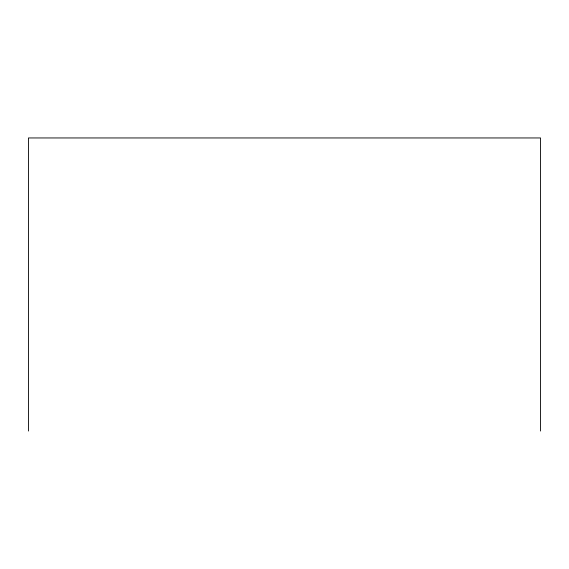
<?xml version="1.0" encoding="UTF-8"?>
<svg xmlns="http://www.w3.org/2000/svg" width="569" height="569" viewBox="0 0 569 569"><rect width="100%" height="100%" fill="white"/><g stroke="black" fill="none" stroke-linecap="round" stroke-linejoin="round"><path stroke-width="0.85" d="M540.55 431.046L540.55 137.954L28.45 137.954L28.45 431.046"/></g></svg>
